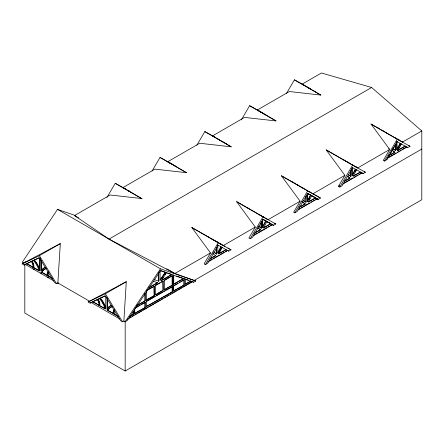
<?xml version="1.0" encoding="UTF-8"?>
<svg xmlns="http://www.w3.org/2000/svg" width="444" height="444" viewBox="0 0 444 444"><rect width="100%" height="100%" fill="white"/><g stroke="black" fill="none" stroke-linecap="round" stroke-linejoin="round"><path stroke-width="0.67" d="M26.007 261.671L22.2 263.869L24.137 264.99L39.383 257.725L54.618 282.589L56.555 283.705L58.125 282.8L58.125 283.405L57.864 282.95L60.312 243.601L23.504 263.114L22.2 262.36L57.515 209.379L75.175 215.479M123.865 321.056L126.296 281.696L88.178 301.964L90.121 303.086L105.367 295.821L120.618 320.69L122.555 321.811L123.865 321.056L125.136 321.795L127.234 320.585L160.456 270.74L193.689 282.218L195.782 281.008L174.881 273.498L109.002 239.105L74.525 215.556L110.14 194.994L141.625 198.54L122.938 187.601L154.934 169.131L186.424 172.677L167.738 161.738L199.739 143.262L231.224 146.814L212.537 135.875L244.539 117.399L276.024 120.946L257.337 110.007L289.338 91.531L320.829 95.083L302.136 84.144L321.445 72.999L371.622 87.485L421.8 130.941L421.8 199.745L125.169 371.001L24.814 313.059L24.814 264.341M262.343 227.289L265.69 220.901L265.95 221.051L262.609 227.439L262.343 219.713M307.148 201.415L310.489 195.038L310.75 195.188L307.409 201.565L307.148 193.85M309.252 199.7L309.873 198.518M217.854 252.564L220.912 246.753L221.173 246.903L217.81 253.296L217.81 245.044M218.731 253.202L221.534 247.863M354.995 172.05L356.243 169.675M356.504 169.83L353.074 176.357L360.528 172.056L353.385 175.874M396.747 149.689L400.111 143.29L400.371 143.445L397.014 149.839L396.747 141.425L407.786 147.575L410.017 146.287L408.891 145.632M405.322 146.193L397.88 150.488L397.619 150.338L399.178 147.369M399.8 146.187L401.049 143.812M397.88 150.488L401.309 143.961M386.724 159.735L397.225 141.714L386.724 159.735L384.426 161.061L383.3 160.412L389.699 149.473L371.006 124.048L402.492 142.086L421.8 130.941M106.932 197.491L115.235 183.3L126.429 189.538M152.07 171.034L160.029 157.437L169.919 162.92M196.875 145.171L204.828 131.574L215.451 137.485M241.331 119.897L249.628 105.711L261.411 112.265M286.474 93.44L294.433 79.842L304.9 85.648M300.094 201.204L293.695 212.143L294.872 212.82L297.108 211.533L307.67 193.473L318.176 199.367L320.474 198.041L281.407 175.78L300.094 201.204L268.093 219.68L236.602 201.648L255.294 227.073L223.299 245.543L191.808 227.511L210.5 252.93L204.101 263.869L205.406 264.624L207.642 263.331L218.204 245.282M205.406 264.624L218.204 242.751L231.002 249.844L228.765 251.138L217.549 244.894M255.294 227.073L248.895 238.006L250.2 238.761L252.431 237.473L262.998 219.408L273.51 225.308L275.802 223.981L274.492 223.227M250.2 238.761L262.998 216.888L275.802 223.981M294.872 212.82L307.67 190.948L320.474 198.041M352.597 167.688L342.035 185.742L339.804 187.029L338.495 186.275L344.894 175.341L326.201 149.917L357.692 167.949L389.699 149.473L388.506 148.784M339.804 187.029L352.597 165.157L365.401 172.25L363.17 173.543L352.508 167.604M384.426 161.061L397.225 139.188L410.017 146.287M125.136 321.795L160.456 268.809L195.782 281.008M160.201 279.764L165.296 272.117L161.05 270.651M165.557 272.272L160.095 280.464L160.095 270.385M162.338 278.488L163.431 276.851M164.885 274.664L165.618 273.571M166.605 272.633L161.144 280.824L172.067 274.514L167.56 272.899M22.2 263.869L39.383 255.683L60.312 243.601M24.137 264.99L26.601 263.714L32.889 267.327L33.15 267.177L26.862 263.564L31.513 261.344A5.189 2.997 60 0 1 31.846 261.805M32.889 267.327A5.189 2.997 60 0 0 31.247 261.499L31.513 261.344M31.247 261.499L33.7 260.301A16.578 9.568 60 0 1 34.332 261.061M31.996 261.116A6.205 3.585 60 0 1 33.805 267.554L39.383 270.773L39.122 270.923A16.578 9.568 60 0 0 33.439 260.456L38.906 257.825M31.729 261.266A6.205 3.585 60 0 1 33.544 267.704L33.805 267.554M34.066 268.909L34.066 269.514M34.121 260.129A16.417 9.479 60 0 1 39.777 270.546L40.038 257.975M40.299 272.511L40.299 273.116M48.141 271.778A6.21 3.585 60 0 0 47.308 275.652L41.736 272.433L41.997 272.283A16.567 9.563 60 0 1 46.437 268.492M41.603 273.265L41.581 273.854M109.002 239.105L371.622 87.485M52.52 278.66L47.958 276.029L48.224 275.879A5.195 2.997 60 0 1 48.934 272.311M47.83 276.856L47.83 277.461M48.485 277.234L48.485 277.839M88.178 301.964L105.367 293.778L126.296 281.696M90.121 303.086L92.596 301.798L99.129 305.267A5.189 2.997 60 0 0 99.228 304.867M97.83 299.9A5.189 2.997 60 0 0 97.491 299.439L97.23 299.595A5.189 2.997 60 0 1 98.868 305.422M97.974 299.212L97.713 299.361A6.205 3.585 60 0 1 99.523 305.799L105.367 308.869L99.783 305.644A6.205 3.585 60 0 0 97.974 299.212L99.112 298.668M105.106 309.018A16.583 9.574 60 0 0 99.423 298.546L104.889 295.92M107.981 310.378L113.57 313.603L107.72 310.528L107.981 310.378A16.583 9.574 60 0 1 112.421 306.576M148.857 287.618L157.481 282.639M161.455 280.342L171.806 274.364M149.117 287.768L157.742 282.789L153.496 281.318M210.5 252.93L174.881 273.498L170.696 271.084M312.898 193.812L344.894 175.341M147.353 289.993L152.403 287.079M155.394 285.353L160.056 282.656M161.222 281.984L162.387 281.313M164.28 280.22L169.331 277.306M170.452 276.656L171.573 276.007M154.351 286.258L146.492 290.792L146.492 300.15L146.231 299.994L154.351 295.61L154.085 286.103L154.085 295.46M163.231 281.124L155.655 285.503L155.655 294.855L163.231 290.481L162.97 280.974L162.97 290.332L155.394 294.705M210.223 258.525L215.64 255.7L209.912 259.007M218.415 253.796L226.118 249.65L218.681 253.946L222.105 247.425L221.845 247.275M299.817 206.799L305.233 203.974L298.934 207.614M308.58 201.743L315.468 197.769L307.692 193.462L318.176 199.367L316.999 198.69L315.828 199.362M344.616 180.936L350.033 178.111L344.305 181.418M388.889 155.378L394.838 152.242L388.578 155.855M397.619 150.338L405.061 146.037M118.52 316.766L113.958 314.13L114.219 313.98A5.189 2.997 60 0 1 114.685 310.65M255.011 232.678L260.434 229.848L254.123 233.489M263.78 227.611L270.618 223.665M270.879 223.815L263.47 228.094L266.883 221.573L266.622 221.423M315.673 197.946L308.275 202.22L311.682 195.71L311.422 195.56M210.445 260.206L211.616 259.529M212.793 258.852L219.247 255.128M220.418 254.451L223.937 252.414M225.114 251.737L227.456 250.383L228.765 251.138M253.463 235.37L254.634 234.693M255.805 234.016L256.976 233.339M258.147 232.667L266.933 227.594M268.104 226.917L269.275 226.24M270.446 225.569L271.617 224.892M298.856 209.163L300.027 208.486M301.199 207.809L309.39 203.08M311.144 202.064L312.315 201.393M313.486 200.716L314.657 200.039M338.495 186.275L339.616 185.631M344.255 182.956L353.058 177.872M354.229 177.195L355.405 176.512M356.576 175.835L357.753 175.158M358.924 174.481L361.86 172.788M387.351 158.07L396.126 153.002M397.297 152.331L398.468 151.654M399.639 150.977L400.804 150.3M401.975 149.628L406.071 147.264M207.77 262.049L227.717 250.533M253.141 235.858L272.461 224.703M297.946 209.99L317.26 198.84M342.751 184.121L362.121 172.938L363.17 173.543M387.024 158.558L406.92 147.075M137.174 305.228L145.182 300.904L145.182 293.551M164.28 289.577L172.394 285.192L172.394 275.835L164.541 280.369L164.541 289.727L172.394 285.192M173.443 274.93L173.443 284.288L183.583 278.432L176.612 276.024M136.241 306.066L145.182 300.904M146.492 300.15L154.351 295.61M173.443 284.288L183.844 278.582L184.932 278.96M136.203 307.292L137.363 306.621M138.528 305.955L139.694 305.283M140.853 304.612L145.182 302.408L145.182 307.542L134.721 313.581L134.46 308.941M155.061 296.409L146.231 301.504L172.394 286.702L172.394 291.83L146.231 306.638L172.394 291.83M156.238 295.726L162.715 291.986M163.892 291.308L165.068 290.626M166.25 289.949L172.394 286.702M174.026 285.459L177.511 283.444M179.259 282.44L180.419 281.768M181.585 281.096L182.745 280.425M135.303 308.119L145.182 302.408M173.704 285.947L184.171 279.903L184.171 285.031L173.704 291.075L173.443 285.797L173.704 291.075M130.37 315.789L133.411 314.335L133.411 311.133M134.46 313.431L145.182 307.542M173.443 290.925L184.171 285.031M185.215 284.127L190.776 280.919M129.52 316.583L133.411 314.335M191.037 281.069L185.481 284.277L185.481 279.148M129.354 317.887L131.147 316.85M132.345 316.161L133.539 315.473M134.732 314.779L136.53 313.747M137.723 313.053L141.908 310.639M143.101 309.951L147.286 307.537M148.485 306.843L160.434 299.944M161.633 299.25L162.826 298.562M164.619 297.524L165.817 296.836M167.011 296.148L168.803 295.11M170.002 294.422L171.195 293.728M172.389 293.04L176.573 290.626M177.772 289.938L181.957 287.518M183.15 286.83L192.113 281.651M194.505 280.269L421.8 149.045M127.417 319.308L192.674 281.629L193.689 282.218M97.491 299.439L92.857 301.648L99.129 305.267M185.215 278.999L188.306 280.064M191.586 281.257L192.674 281.629M154.279 279.598L158.791 281.219L158.791 272.483M306.066 86.291L307.226 86.941M305.045 85.759L302.136 84.144L304.529 85.526M262.576 112.909L263.742 113.553M171.084 163.564L172.244 164.213M168.315 162.066L170.063 163.031M262.887 219.319L270.673 223.632M127.595 190.182L129.337 191.153L128.033 190.398M262.904 219.336L273.51 225.308L272.2 224.553M308.536 87.696L310.328 88.728M314.507 91.142L315.701 91.83M397.541 139.083L399.334 140.115M308.108 87.596L309.901 88.628M377.406 127.6L378.599 128.288M382.784 130.703L383.977 131.396M385.769 132.429L386.963 133.117M394.727 137.601L396.52 138.633M397.713 139.327L399.506 140.36M401.298 141.397L402.492 142.086M294.433 79.842L320.829 95.083M371.006 124.048L397.225 139.188M406.66 146.925L407.786 147.575M396.747 141.425L397.014 149.839M393.057 148.635L395.704 150.594L395.704 144.4M352.148 164.596L353.94 165.634M355.133 166.322L356.926 167.36M364.097 171.495L365.401 172.25M257.337 110.007L261.516 112.421M262.715 113.115L264.507 114.147M265.701 114.835L266.894 115.529M343.356 159.674L344.55 160.362M345.748 161.05L347.541 162.088M348.734 162.776L350.527 163.814M351.72 164.502L353.513 165.534M354.706 166.228L357.692 167.949M249.628 105.711L276.024 120.946M326.201 149.917L352.597 165.157M348.235 174.514L350.899 176.462L350.899 170.268M309.141 191.497L310.339 192.185M212.537 135.875L215.523 137.596M216.722 138.289L217.915 138.978M219.708 140.01L220.901 140.704M222.094 141.392L223.293 142.08M225.086 143.118L226.279 143.806M291.392 181.396L292.585 182.09M294.378 183.122L295.571 183.81M296.77 184.504L298.557 185.537M299.756 186.225L300.949 186.918M302.741 187.951L303.935 188.639M204.828 131.574L231.224 146.814M281.407 175.78L307.67 190.948M174.137 165.29L175.33 165.978M262.543 216.333L264.335 217.366M167.738 161.738L170.124 163.12M173.11 164.846L174.903 165.878M247.78 207.953L248.979 208.647M259.729 214.852L261.522 215.889M262.715 216.578L264.507 217.61M266.899 218.992L268.093 219.68M160.029 157.437L186.424 172.677M236.602 201.648L262.998 216.888M258.636 226.251L261.3 228.199L261.3 221.301M217.149 241.847L218.942 242.885M220.141 243.573L221.928 244.611M223.721 245.643L224.919 246.331M227.905 248.057L229.098 248.745M229.698 249.09L231.002 249.844M122.938 187.601L126.523 189.671M127.717 190.359L129.509 191.397M130.703 192.086L131.901 192.774M208.364 236.924L209.557 237.612M210.75 238.3L212.543 239.338M213.736 240.026L215.529 241.059M216.728 241.752L218.52 242.785M219.713 243.473L221.506 244.511M115.235 183.3L142.152 198.845M191.808 227.511L218.204 242.751M214.324 252.464L216.506 254.051L216.506 247.175M74.52 215.556L78.716 217.976M166.7 268.775L170.291 270.846M57.515 209.379L160.456 268.809M158.791 281.219L158.53 273.005M41.997 272.283L47.009 275.18M48.224 275.879L52.214 278.183M114.219 313.98L118.209 316.283M33.544 267.704L39.122 270.923M57.864 282.95L89.488 301.21M25.186 264.385L53.868 280.947M91.164 302.481L119.869 319.053M348.501 174.664L350.899 176.462M347.585 176.279L350.033 178.111M347.813 176.496L349.772 177.961M303.702 200.533L306.105 202.325L306.105 196.131M303.441 200.377L305.838 202.175L305.838 196.67M302.292 201.776L305.233 203.974M302.031 201.626L304.973 203.824M258.414 226.04L261.3 228.199M257.981 228.011L260.434 229.848M257.72 227.861L260.173 229.692M213.625 251.898L216.506 254.051M212.698 253.502L215.64 255.7M392.846 148.424L395.704 150.594M391.919 150.033L394.838 152.242M392.146 150.25L394.577 152.092M105.367 293.778L122.555 321.811M39.383 255.683L56.555 283.705M33.15 268.687L33.411 269.136M25.447 264.236L25.708 264.691M23.504 263.114L23.771 263.57M395.443 144.25L395.443 150.438M352.209 168.132L352.209 175.707L355.572 169.308L355.311 169.158L351.948 175.558L351.948 167.982M350.638 171.489L350.638 176.312M307.409 194L307.409 201.565M262.609 219.863L262.609 227.439M261.039 222.533L261.039 228.044M216.245 247.708L216.245 253.901M183.91 279.753L183.91 284.882M173.704 275.08L173.704 284.438M172.133 275.685L172.133 285.042M172.133 286.546L172.133 291.68M146.492 301.654L146.492 306.787M144.922 293.401L144.922 300.749M144.922 302.259L144.922 307.392M134.721 309.096L134.721 313.581M133.15 311.621L133.15 314.186M125.169 320.99L125.169 371.001M107.326 298.895L107.326 309.246A16.422 9.485 60 0 1 107.609 308.647M107.065 297.663L107.065 309.396A16.422 9.485 60 0 1 111.483 305.616M105.761 296.22L105.761 308.641A16.422 9.479 60 0 0 100.105 298.224M41.342 260.8L41.342 270.463M41.081 260.262L41.081 271.301A16.406 9.474 60 0 1 45.499 267.527M39.777 258.125L39.777 270.546M41.625 270.551A16.406 9.474 60 0 1 45.76 267.377M107.925 308.092A16.422 9.485 60 0 1 111.161 305.605M32.44 262.787A5.189 2.997 60 0 1 32.684 263.309M32.895 263.83A5.189 2.997 60 0 1 33.061 264.358M34.382 259.979A16.417 9.479 60 0 1 40.038 270.396M100.366 298.074A16.422 9.479 60 0 1 105.744 307.57M102.603 302.475A16.583 9.574 60 0 1 103.574 304.257M104.762 307.015A16.583 9.574 60 0 1 105.084 307.942M113.603 311.089A6.205 3.58 60 0 1 114.402 309.734M98.141 300.383A5.189 2.997 60 0 1 98.424 300.882M98.668 301.398A5.189 2.997 60 0 1 98.873 301.926M99.045 302.447A5.189 2.997 60 0 1 99.251 303.48M47.458 273.909A6.21 3.585 60 0 1 47.741 272.577M47.924 272.211A6.21 3.585 60 0 1 48.146 271.894M47.958 276.029A5.195 2.997 60 0 1 48.674 272.461M41.736 272.433A16.567 9.563 60 0 1 46.176 268.642M113.958 314.13A5.189 2.997 60 0 1 114.669 310.567M113.303 313.753A6.205 3.58 60 0 1 114.435 309.673M107.72 310.528A16.583 9.574 60 0 1 112.77 306.643"/></g></svg>
